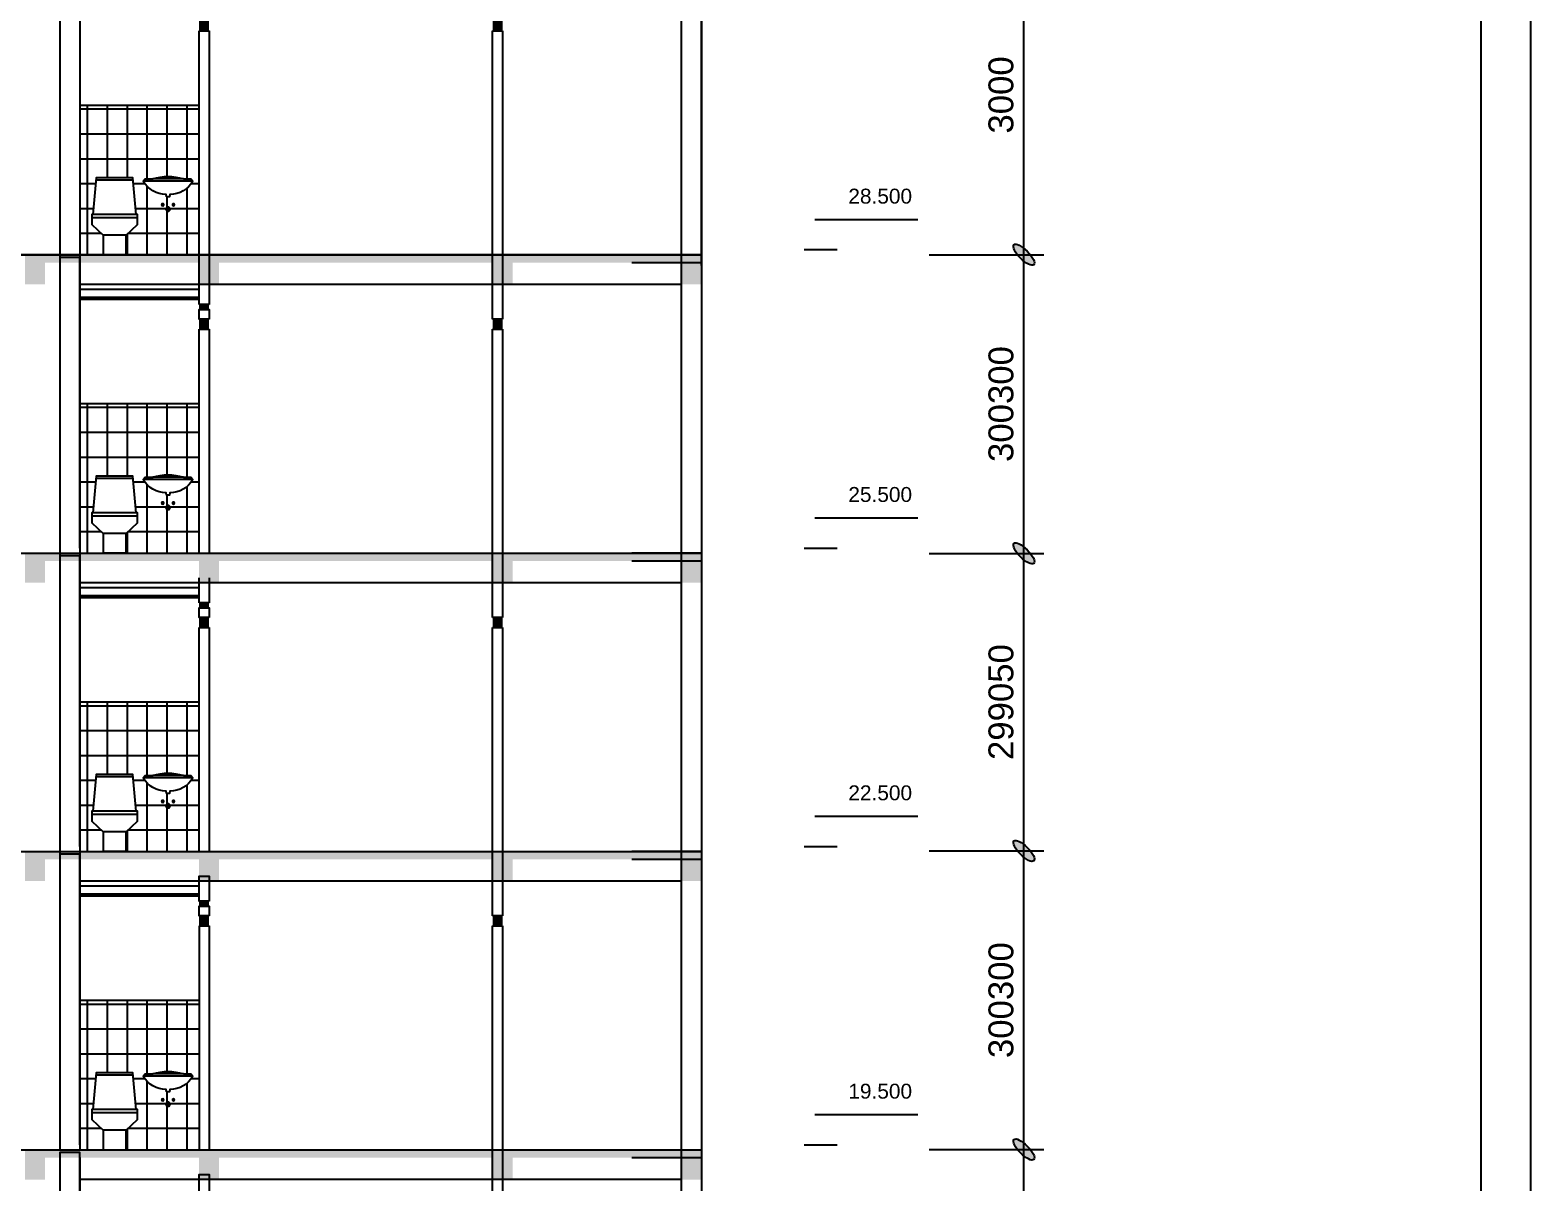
# Model space of a CAD drawing. Extents: x -107325 to -33325, y -20432 to 32068.
# Drawn here: x -48413 to -33325, y 11691 to 23275 of the extents above; entities that cross this region are included whole.
import ezdxf

# ---------------------------------------------------------------- set-up
doc = ezdxf.new("R2010")
doc.units = 0
doc.header["$LTSCALE"] = 800
doc.header["$MEASUREMENT"] = 0
doc.header["$PDMODE"] = 2
doc.layers.get('0').update_dxf_attribs({"linetype": 'CONTINUOUS'})
doc.layers.get('DEFPOINTS').update_dxf_attribs({"linetype": 'CONTINUOUS'})
for name, color, linetype in [('BAO', 3, 'CONTINUOUS'), ('CUA', 4, 'CONTINUOUS'), ('DIM', 6, 'CONTINUOUS'), ('HATCH', 6, 'CONTINUOUS'), ('mc1', 5, 'CONTINUOUS'), ('MDUNG', 3, 'CONTINUOUS'), ('TBI', 3, 'CONTINUOUS'), ('TEXT', 7, 'CONTINUOUS')]:
    doc.layers.add(name, color=color, linetype=linetype)
doc.styles.add('DIM', font='VHELVEN.TTF')
doc.styles.add('VNI-HELVE', font='VHELVEN.TTF')
doc.dimstyles.new('DIM100S', dxfattribs={"dimtxt": 250, "dimasz": 150, "dimexe": 200, "dimexo": 0, "dimgap": 100, "dimtad": 1, "dimdec": 0, "dimlfac": 100, "dimrnd": 50, "dimzin": 0, "dimdsep": 46, "dimtxsty": 'VNI-HELVE', "dimblk1": 'ARCHTICK', "dimblk2": 'ARCHTICK', "dimsah": 1, "dimcen": 0, "dimclrd": 6, "dimclre": 6, "dimclrt": 6, "dimadec": 0, "dimazin": 0, "dimtfac": 1, "dimtdec": 0, "dimtofl": 0, "dimtmove": 0, "dimatfit": 3, "dimldrblk": 'ARCHTICK', "dimfxl": 0, "dimtolj": 1, "dimtzin": 0, "dimarcsym": 0})
pattern_1 = [(90, (-239834.67, 19230.74), (200, 1e-14), [])]
pattern_2 = [(180, (-239834.67, 19230.74), (0, 250), [])]
pattern_3 = [(90, (-239834.67, 22230.74), (200, 1e-14), [])]
pattern_4 = [(180, (-239834.67, 22230.74), (0, 250), [])]

# ---------------------------------------------------------------- blocks, each defined once
blk = doc.blocks.new('WC2d21')
blk.add_line((-154, 762), (154, 762))
at = {"color": 151}
for p, q in [((-250, 738), (250, 738)), ((-69, 502), (-39, 502)), ((-54, 517), (-54, 488)), ((-25, 457), (25, 457)), ((0, 483), (0, 432)), ((69, 502), (39, 502)), ((54, 517), (54, 488))]:
    blk.add_line(p, q, dxfattribs=at)
blk.add_lwpolyline([(14, 580), (19, 605, 0.263805), (250, 738), (229, 762), (154, 762, 0.159336), (-154, 762), (-229, 762), (-250, 738, 0.263805), (-19, 605), (-14, 580), (0, 580)], format="xyb", close=True)
for centre, radius in [((-54, 502), 10.5), ((0, 457), 21), ((54, 502), 10.5)]:
    blk.add_circle(centre, radius, dxfattribs=at)
blk = doc.blocks.new('_ArchTick')
h = blk.add_hatch(color=256)
edge = h.paths.add_edge_path()
edge.add_ellipse((0, 0), major_axis=(0.5, 0.5), ratio=0.348148, start_angle=0, end_angle=360)
blk.add_ellipse((0, 0), major_axis=(0.5, 0.5), ratio=0.348148)
blk = doc.blocks.new('*D40')
at = {"layer": 'DEFPOINTS', "color": 0, "linetype": 'Continuous'}
for p in [(-39376, 12018), (-38423, 12018), (-39376, 9027)]:
    blk.add_point(p, dxfattribs=at)
at = {"layer": 'DIM', "color": 6, "linetype": 'Continuous', "lineweight": -2}
for p, q in [((-39376, 12018), (-38223, 12018)), ((-38423, 9027), (-38423, 12018)), ((-39376, 9027), (-38223, 9027))]:
    blk.add_line(p, q, dxfattribs=at)
at = {"layer": 'DIM', "color": 6, "linetype": 'Continuous', "lineweight": -2, "xscale": 200, "yscale": 200, "zscale": 200}
for p, rotation in [((-38423, 12018), 90), ((-38423, 9027), 270)]:
    blk.add_blockref('_ArchTick', p, dxfattribs=dict(at, rotation=rotation))
at = {"layer": 'DIM', "color": 6, "linetype": 'Continuous', "insert": (-38652, 10523), "char_height": 250, "attachment_point": 5, "rotation": 90, "style": 'VNI-HELVE'}
blk.add_mtext('\\A1;299050', dxfattribs=at)
blk = doc.blocks.new('*D41')
at = {"layer": 'DEFPOINTS', "color": 0, "linetype": 'Continuous'}
for p in [(-39376, 15021), (-38423, 15021), (-39376, 12018)]:
    blk.add_point(p, dxfattribs=at)
at = {"layer": 'DIM', "color": 6, "linetype": 'Continuous', "lineweight": -2}
for p, q in [((-39376, 15021), (-38223, 15021)), ((-38423, 12018), (-38423, 15021)), ((-39376, 12018), (-38223, 12018))]:
    blk.add_line(p, q, dxfattribs=at)
at = {"layer": 'DIM', "color": 6, "linetype": 'Continuous', "lineweight": -2, "xscale": 200, "yscale": 200, "zscale": 200}
for p, rotation in [((-38423, 15021), 90), ((-38423, 12018), 270)]:
    blk.add_blockref('_ArchTick', p, dxfattribs=dict(at, rotation=rotation))
at = {"layer": 'DIM', "color": 6, "linetype": 'Continuous', "insert": (-38652, 13520), "char_height": 250, "attachment_point": 5, "rotation": 90, "style": 'VNI-HELVE'}
blk.add_mtext('\\A1;300300', dxfattribs=at)
blk = doc.blocks.new('*D42')
at = {"layer": 'DEFPOINTS', "color": 0, "linetype": 'Continuous'}
for p in [(-39376, 18012), (-38423, 18012), (-39376, 15021)]:
    blk.add_point(p, dxfattribs=at)
at = {"layer": 'DIM', "color": 6, "linetype": 'Continuous', "lineweight": -2}
for p, q in [((-39376, 18012), (-38223, 18012)), ((-38423, 15021), (-38423, 18012)), ((-39376, 15021), (-38223, 15021))]:
    blk.add_line(p, q, dxfattribs=at)
at = {"layer": 'DIM', "color": 6, "linetype": 'Continuous', "lineweight": -2, "xscale": 200, "yscale": 200, "zscale": 200}
for p, rotation in [((-38423, 18012), 90), ((-38423, 15021), 270)]:
    blk.add_blockref('_ArchTick', p, dxfattribs=dict(at, rotation=rotation))
at = {"layer": 'DIM', "color": 6, "linetype": 'Continuous', "insert": (-38652, 16517), "char_height": 250, "attachment_point": 5, "rotation": 90, "style": 'VNI-HELVE'}
blk.add_mtext('\\A1;299050', dxfattribs=at)
blk = doc.blocks.new('*D43')
at = {"layer": 'DEFPOINTS', "color": 0, "linetype": 'Continuous'}
for p in [(-39376, 21015), (-38423, 21015), (-39376, 18012)]:
    blk.add_point(p, dxfattribs=at)
at = {"layer": 'DIM', "color": 6, "linetype": 'Continuous', "lineweight": -2}
for p, q in [((-39376, 21015), (-38223, 21015)), ((-38423, 18012), (-38423, 21015)), ((-39376, 18012), (-38223, 18012))]:
    blk.add_line(p, q, dxfattribs=at)
at = {"layer": 'DIM', "color": 6, "linetype": 'Continuous', "lineweight": -2, "xscale": 200, "yscale": 200, "zscale": 200}
for p, rotation in [((-38423, 21015), 90), ((-38423, 18012), 270)]:
    blk.add_blockref('_ArchTick', p, dxfattribs=dict(at, rotation=rotation))
at = {"layer": 'DIM', "color": 6, "linetype": 'Continuous', "insert": (-38652, 19514), "char_height": 250, "attachment_point": 5, "rotation": 90, "style": 'VNI-HELVE'}
blk.add_mtext('\\A1;300300', dxfattribs=at)
blk = doc.blocks.new('*D45')
at = {"layer": 'DEFPOINTS', "color": 0, "linetype": 'Continuous'}
for p in [(-39376, 24230), (-38423, 24230), (-39376, 21015)]:
    blk.add_point(p, dxfattribs=at)
at = {"layer": 'DIM', "color": 6, "linetype": 'Continuous', "lineweight": -2}
for p, q in [((-39376, 24230), (-38223, 24230)), ((-38423, 21015), (-38423, 24230)), ((-39376, 21015), (-38223, 21015))]:
    blk.add_line(p, q, dxfattribs=at)
at = {"layer": 'DIM', "color": 6, "linetype": 'Continuous', "lineweight": -2, "xscale": 200, "yscale": 200, "zscale": 200}
for p, rotation in [((-38423, 24230), 90), ((-38423, 21015), 270)]:
    blk.add_blockref('_ArchTick', p, dxfattribs=dict(at, rotation=rotation))
at = {"layer": 'DIM', "color": 6, "linetype": 'Continuous', "insert": (-38652, 22622), "char_height": 250, "attachment_point": 5, "rotation": 90, "style": 'VNI-HELVE'}
blk.add_mtext('\\A1;3000', dxfattribs=at)

msp = doc.modelspace()

# ---------------------------------------------------------------- hatches: boundary and pattern name
at = {"layer": 'HATCH'}
h = msp.add_hatch(dxfattribs=at)
h.set_pattern_fill('_USER', color=6, scale=250, style=0, pattern_type=0)
h.set_pattern_definition([(180, (-239834.67, 28230.74), (0, 250), [])])
h.paths.add_polyline_path([(-47912.808, 22516.307), (-46712.808, 22516.307), (-46712.808, 21066.307), (-46712.808, 21016.307), (-47447.808, 21016.307), (-47447.808, 21212.139), (-47333.808, 21320.007), (-47333.808, 21387.971), (-47333.808, 21419.307), (-47345.575, 21419.307), (-47377.808, 21787.307), (-47562.808, 21787.307), (-47747.808, 21787.307), (-47780.04, 21419.307), (-47791.808, 21419.307), (-47791.808, 21387.971), (-47791.808, 21320.007), (-47677.808, 21212.139), (-47677.808, 21016.307), (-47912.808, 21016.307)])
h.paths.add_polyline_path([(-47254.481, 21778.798), (-47275.423, 21754.289, 0.263804579), (-47044.657, 21620.817), (-47039.753, 21596.307), (-47025.283, 21596.307), (-47010.813, 21596.307), (-47005.91, 21620.817, 0.263804579), (-46775.144, 21754.289), (-46796.086, 21778.798), (-46871.461, 21778.798, 0.159336024), (-47179.105, 21778.798)], flags=16)
h.paths.add_polyline_path([(-47090.092, 21518.798, 1), (-47069.092, 21518.798, 1)], flags=16)
h.paths.add_polyline_path([(-47046.283, 21473.798, 1), (-47004.283, 21473.798, 1)], flags=16)
h.paths.add_polyline_path([(-46981.474, 21518.798, 1), (-46960.474, 21518.798, 1)], flags=16)
h = msp.add_hatch(dxfattribs=at)
h.set_pattern_fill('_USER', color=6, scale=200, angle=90, style=0, pattern_type=0)
h.set_pattern_definition([(90, (-239834.67, 28230.74), (200, 1e-14), [])])
h.paths.add_polyline_path([(-47912.808, 22516.307), (-46712.808, 22516.307), (-46712.808, 21066.307), (-46712.808, 21016.307), (-47447.808, 21016.307), (-47447.808, 21212.139), (-47333.808, 21320.007), (-47333.808, 21387.971), (-47333.808, 21419.307), (-47345.575, 21419.307), (-47377.808, 21787.307), (-47562.808, 21787.307), (-47747.808, 21787.307), (-47780.04, 21419.307), (-47791.808, 21419.307), (-47791.808, 21387.971), (-47791.808, 21320.007), (-47677.808, 21212.139), (-47677.808, 21016.307), (-47912.808, 21016.307)])
h.paths.add_polyline_path([(-47254.481, 21778.798), (-47275.423, 21754.289, 0.263804579), (-47044.657, 21620.817), (-47039.753, 21596.307), (-47025.283, 21596.307), (-47010.813, 21596.307), (-47005.91, 21620.817, 0.263804579), (-46775.144, 21754.289), (-46796.086, 21778.798), (-46871.461, 21778.798, 0.159336024), (-47179.105, 21778.798)], flags=16)
h.paths.add_polyline_path([(-47090.092, 21518.798, 1), (-47069.092, 21518.798, 1)], flags=16)
h.paths.add_polyline_path([(-46981.474, 21518.798, 1), (-46960.474, 21518.798, 1)], flags=16)
h.paths.add_polyline_path([(-47046.283, 21473.798, 1), (-47004.283, 21473.798, 1)], flags=16)
h = msp.add_hatch(dxfattribs=at)
h.set_pattern_fill('_USER', color=6, scale=250, style=0, pattern_type=0)
h.set_pattern_definition([(180, (-239834.67, 25230.74), (0, 250), [])])
h.paths.add_polyline_path([(-47912.808, 19516.307), (-46712.808, 19516.307), (-46712.808, 18066.307), (-46712.808, 18016.307), (-47447.808, 18016.307), (-47447.808, 18212.139), (-47333.808, 18320.007), (-47333.808, 18387.971), (-47333.808, 18419.307), (-47345.575, 18419.307), (-47377.808, 18787.307), (-47562.808, 18787.307), (-47747.808, 18787.307), (-47780.04, 18419.307), (-47791.808, 18419.307), (-47791.808, 18387.971), (-47791.808, 18320.007), (-47677.808, 18212.139), (-47677.808, 18016.307), (-47912.808, 18016.307)])
h.paths.add_polyline_path([(-47254.481, 18778.798), (-47275.423, 18754.289, 0.263804579), (-47044.657, 18620.817), (-47039.753, 18596.307), (-47025.283, 18596.307), (-47010.813, 18596.307), (-47005.91, 18620.817, 0.263804579), (-46775.144, 18754.289), (-46796.086, 18778.798), (-46871.461, 18778.798, 0.159336024), (-47179.105, 18778.798)], flags=16)
h.paths.add_polyline_path([(-47090.092, 18518.798, 1), (-47069.092, 18518.798, 1)], flags=16)
h.paths.add_polyline_path([(-47046.283, 18473.798, 1), (-47004.283, 18473.798, 1)], flags=16)
h.paths.add_polyline_path([(-46981.474, 18518.798, 1), (-46960.474, 18518.798, 1)], flags=16)
h = msp.add_hatch(dxfattribs=at)
h.set_pattern_fill('_USER', color=6, scale=200, angle=90, style=0, pattern_type=0)
h.set_pattern_definition([(90, (-239834.67, 25230.74), (200, 1e-14), [])])
h.paths.add_polyline_path([(-47912.808, 19516.307), (-46712.808, 19516.307), (-46712.808, 18066.307), (-46712.808, 18016.307), (-47447.808, 18016.307), (-47447.808, 18212.139), (-47333.808, 18320.007), (-47333.808, 18387.971), (-47333.808, 18419.307), (-47345.575, 18419.307), (-47377.808, 18787.307), (-47562.808, 18787.307), (-47747.808, 18787.307), (-47780.04, 18419.307), (-47791.808, 18419.307), (-47791.808, 18387.971), (-47791.808, 18320.007), (-47677.808, 18212.139), (-47677.808, 18016.307), (-47912.808, 18016.307)])
h.paths.add_polyline_path([(-47254.481, 18778.798), (-47275.423, 18754.289, 0.263804579), (-47044.657, 18620.817), (-47039.753, 18596.307), (-47025.283, 18596.307), (-47010.813, 18596.307), (-47005.91, 18620.817, 0.263804579), (-46775.144, 18754.289), (-46796.086, 18778.798), (-46871.461, 18778.798, 0.159336024), (-47179.105, 18778.798)], flags=16)
h.paths.add_polyline_path([(-47090.092, 18518.798, 1), (-47069.092, 18518.798, 1)], flags=16)
h.paths.add_polyline_path([(-46981.474, 18518.798, 1), (-46960.474, 18518.798, 1)], flags=16)
h.paths.add_polyline_path([(-47046.283, 18473.798, 1), (-47004.283, 18473.798, 1)], flags=16)
h = msp.add_hatch(dxfattribs=at)
h.set_pattern_fill('_USER', color=6, scale=200, angle=90, style=0, pattern_type=0)
h.set_pattern_definition(pattern_3)
h.paths.add_polyline_path([(-47912.808, 16516.307), (-46712.808, 16516.307), (-46712.808, 15066.307), (-46712.808, 15016.307), (-47447.808, 15016.307), (-47447.808, 15212.139), (-47333.808, 15320.007), (-47333.808, 15387.971), (-47333.808, 15419.307), (-47345.575, 15419.307), (-47377.808, 15787.307), (-47562.808, 15787.307), (-47747.808, 15787.307), (-47780.04, 15419.307), (-47791.808, 15419.307), (-47791.808, 15387.971), (-47791.808, 15320.007), (-47677.808, 15212.139), (-47677.808, 15016.307), (-47912.808, 15016.307)])
h.paths.add_polyline_path([(-47254.481, 15778.798), (-47275.423, 15754.289, 0.263804579), (-47044.657, 15620.817), (-47039.753, 15596.307), (-47025.283, 15596.307), (-47010.813, 15596.307), (-47005.91, 15620.817, 0.263804579), (-46775.144, 15754.289), (-46796.086, 15778.798), (-46871.461, 15778.798, 0.159336024), (-47179.105, 15778.798)], flags=16)
h.paths.add_polyline_path([(-47090.092, 15518.798, 1), (-47069.092, 15518.798, 1)], flags=16)
h.paths.add_polyline_path([(-46981.474, 15518.798, 1), (-46960.474, 15518.798, 1)], flags=16)
h.paths.add_polyline_path([(-47046.283, 15473.798, 1), (-47004.283, 15473.798, 1)], flags=16)
h = msp.add_hatch(dxfattribs=at)
h.set_pattern_fill('_USER', color=6, scale=250, style=0, pattern_type=0)
h.set_pattern_definition(pattern_4)
h.paths.add_polyline_path([(-47912.808, 16516.307), (-46712.808, 16516.307), (-46712.808, 15066.307), (-46712.808, 15016.307), (-47447.808, 15016.307), (-47447.808, 15212.139), (-47333.808, 15320.007), (-47333.808, 15387.971), (-47333.808, 15419.307), (-47345.575, 15419.307), (-47377.808, 15787.307), (-47562.808, 15787.307), (-47747.808, 15787.307), (-47780.04, 15419.307), (-47791.808, 15419.307), (-47791.808, 15387.971), (-47791.808, 15320.007), (-47677.808, 15212.139), (-47677.808, 15016.307), (-47912.808, 15016.307)])
h.paths.add_polyline_path([(-47254.481, 15778.798), (-47275.423, 15754.289, 0.263804579), (-47044.657, 15620.817), (-47039.753, 15596.307), (-47025.283, 15596.307), (-47010.813, 15596.307), (-47005.91, 15620.817, 0.263804579), (-46775.144, 15754.289), (-46796.086, 15778.798), (-46871.461, 15778.798, 0.159336024), (-47179.105, 15778.798)], flags=16)
h.paths.add_polyline_path([(-47090.092, 15518.798, 1), (-47069.092, 15518.798, 1)], flags=16)
h.paths.add_polyline_path([(-47046.283, 15473.798, 1), (-47004.283, 15473.798, 1)], flags=16)
h.paths.add_polyline_path([(-46981.474, 15518.798, 1), (-46960.474, 15518.798, 1)], flags=16)
h = msp.add_hatch(dxfattribs=at)
h.set_pattern_fill('_USER', color=6, scale=250, style=0, pattern_type=0)
h.set_pattern_definition(pattern_4)
h.paths.add_polyline_path([(-47912.808, 16516.307), (-46712.808, 16516.307), (-46712.808, 15066.307), (-46712.808, 15016.307), (-47447.808, 15016.307), (-47447.808, 15212.139), (-47333.808, 15320.007), (-47333.808, 15387.971), (-47333.808, 15419.307), (-47345.575, 15419.307), (-47377.808, 15787.307), (-47562.808, 15787.307), (-47747.808, 15787.307), (-47780.04, 15419.307), (-47791.808, 15419.307), (-47791.808, 15387.971), (-47791.808, 15320.007), (-47677.808, 15212.139), (-47677.808, 15016.307), (-47912.808, 15016.307)])
h.paths.add_polyline_path([(-47254.481, 15778.798), (-47275.423, 15754.289, 0.263804579), (-47044.657, 15620.817), (-47039.753, 15596.307), (-47025.283, 15596.307), (-47010.813, 15596.307), (-47005.91, 15620.817, 0.263804579), (-46775.144, 15754.289), (-46796.086, 15778.798), (-46871.461, 15778.798, 0.159336024), (-47179.105, 15778.798)], flags=16)
h.paths.add_polyline_path([(-47090.092, 15518.798, 1), (-47069.092, 15518.798, 1)], flags=16)
h.paths.add_polyline_path([(-47046.283, 15473.798, 1), (-47004.283, 15473.798, 1)], flags=16)
h.paths.add_polyline_path([(-46981.474, 15518.798, 1), (-46960.474, 15518.798, 1)], flags=16)
h = msp.add_hatch(dxfattribs=at)
h.set_pattern_fill('_USER', color=6, scale=200, angle=90, style=0, pattern_type=0)
h.set_pattern_definition(pattern_3)
h.paths.add_polyline_path([(-47912.808, 16516.307), (-46712.808, 16516.307), (-46712.808, 15066.307), (-46712.808, 15016.307), (-47447.808, 15016.307), (-47447.808, 15212.139), (-47333.808, 15320.007), (-47333.808, 15387.971), (-47333.808, 15419.307), (-47345.575, 15419.307), (-47377.808, 15787.307), (-47562.808, 15787.307), (-47747.808, 15787.307), (-47780.04, 15419.307), (-47791.808, 15419.307), (-47791.808, 15387.971), (-47791.808, 15320.007), (-47677.808, 15212.139), (-47677.808, 15016.307), (-47912.808, 15016.307)])
h.paths.add_polyline_path([(-47254.481, 15778.798), (-47275.423, 15754.289, 0.263804579), (-47044.657, 15620.817), (-47039.753, 15596.307), (-47025.283, 15596.307), (-47010.813, 15596.307), (-47005.91, 15620.817, 0.263804579), (-46775.144, 15754.289), (-46796.086, 15778.798), (-46871.461, 15778.798, 0.159336024), (-47179.105, 15778.798)], flags=16)
h.paths.add_polyline_path([(-47090.092, 15518.798, 1), (-47069.092, 15518.798, 1)], flags=16)
h.paths.add_polyline_path([(-46981.474, 15518.798, 1), (-46960.474, 15518.798, 1)], flags=16)
h.paths.add_polyline_path([(-47046.283, 15473.798, 1), (-47004.283, 15473.798, 1)], flags=16)
h = msp.add_hatch(dxfattribs=at)
h.set_pattern_fill('_USER', color=6, scale=200, angle=90, style=0, pattern_type=0)
h.set_pattern_definition(pattern_1)
h.paths.add_polyline_path([(-47912.808, 13516.307), (-46712.808, 13516.307), (-46712.808, 12066.307), (-46712.808, 12016.307), (-47447.808, 12016.307), (-47447.808, 12212.139), (-47333.808, 12320.007), (-47333.808, 12387.971), (-47333.808, 12419.307), (-47345.575, 12419.307), (-47377.808, 12787.307), (-47562.808, 12787.307), (-47747.808, 12787.307), (-47780.04, 12419.307), (-47791.808, 12419.307), (-47791.808, 12387.971), (-47791.808, 12320.007), (-47677.808, 12212.139), (-47677.808, 12016.307), (-47912.808, 12016.307)])
h.paths.add_polyline_path([(-47254.481, 12778.798), (-47275.423, 12754.289, 0.263804579), (-47044.657, 12620.817), (-47039.753, 12596.307), (-47025.283, 12596.307), (-47010.813, 12596.307), (-47005.91, 12620.817, 0.263804579), (-46775.144, 12754.289), (-46796.086, 12778.798), (-46871.461, 12778.798, 0.159336024), (-47179.105, 12778.798)], flags=16)
h.paths.add_polyline_path([(-47090.092, 12518.798, 1), (-47069.092, 12518.798, 1)], flags=16)
h.paths.add_polyline_path([(-46981.474, 12518.798, 1), (-46960.474, 12518.798, 1)], flags=16)
h.paths.add_polyline_path([(-47046.283, 12473.798, 1), (-47004.283, 12473.798, 1)], flags=16)
h = msp.add_hatch(dxfattribs=at)
h.set_pattern_fill('_USER', color=6, scale=250, style=0, pattern_type=0)
h.set_pattern_definition(pattern_2)
h.paths.add_polyline_path([(-47912.808, 13516.307), (-46712.808, 13516.307), (-46712.808, 12066.307), (-46712.808, 12016.307), (-47447.808, 12016.307), (-47447.808, 12212.139), (-47333.808, 12320.007), (-47333.808, 12387.971), (-47333.808, 12419.307), (-47345.575, 12419.307), (-47377.808, 12787.307), (-47562.808, 12787.307), (-47747.808, 12787.307), (-47780.04, 12419.307), (-47791.808, 12419.307), (-47791.808, 12387.971), (-47791.808, 12320.007), (-47677.808, 12212.139), (-47677.808, 12016.307), (-47912.808, 12016.307)])
h.paths.add_polyline_path([(-47254.481, 12778.798), (-47275.423, 12754.289, 0.263804579), (-47044.657, 12620.817), (-47039.753, 12596.307), (-47025.283, 12596.307), (-47010.813, 12596.307), (-47005.91, 12620.817, 0.263804579), (-46775.144, 12754.289), (-46796.086, 12778.798), (-46871.461, 12778.798, 0.159336024), (-47179.105, 12778.798)], flags=16)
h.paths.add_polyline_path([(-47090.092, 12518.798, 1), (-47069.092, 12518.798, 1)], flags=16)
h.paths.add_polyline_path([(-47046.283, 12473.798, 1), (-47004.283, 12473.798, 1)], flags=16)
h.paths.add_polyline_path([(-46981.474, 12518.798, 1), (-46960.474, 12518.798, 1)], flags=16)
h = msp.add_hatch(dxfattribs=at)
h.set_pattern_fill('_USER', color=6, scale=250, style=0, pattern_type=0)
h.set_pattern_definition(pattern_2)
h.paths.add_polyline_path([(-47912.808, 13516.307), (-46712.808, 13516.307), (-46712.808, 12066.307), (-46712.808, 12016.307), (-47447.808, 12016.307), (-47447.808, 12212.139), (-47333.808, 12320.007), (-47333.808, 12387.971), (-47333.808, 12419.307), (-47345.575, 12419.307), (-47377.808, 12787.307), (-47562.808, 12787.307), (-47747.808, 12787.307), (-47780.04, 12419.307), (-47791.808, 12419.307), (-47791.808, 12387.971), (-47791.808, 12320.007), (-47677.808, 12212.139), (-47677.808, 12016.307), (-47912.808, 12016.307)])
h.paths.add_polyline_path([(-47254.481, 12778.798), (-47275.423, 12754.289, 0.263804579), (-47044.657, 12620.817), (-47039.753, 12596.307), (-47025.283, 12596.307), (-47010.813, 12596.307), (-47005.91, 12620.817, 0.263804579), (-46775.144, 12754.289), (-46796.086, 12778.798), (-46871.461, 12778.798, 0.159336024), (-47179.105, 12778.798)], flags=16)
h.paths.add_polyline_path([(-47090.092, 12518.798, 1), (-47069.092, 12518.798, 1)], flags=16)
h.paths.add_polyline_path([(-47046.283, 12473.798, 1), (-47004.283, 12473.798, 1)], flags=16)
h.paths.add_polyline_path([(-46981.474, 12518.798, 1), (-46960.474, 12518.798, 1)], flags=16)
h = msp.add_hatch(dxfattribs=at)
h.set_pattern_fill('_USER', color=6, scale=200, angle=90, style=0, pattern_type=0)
h.set_pattern_definition(pattern_1)
h.paths.add_polyline_path([(-47912.808, 13516.307), (-46712.808, 13516.307), (-46712.808, 12066.307), (-46712.808, 12016.307), (-47447.808, 12016.307), (-47447.808, 12212.139), (-47333.808, 12320.007), (-47333.808, 12387.971), (-47333.808, 12419.307), (-47345.575, 12419.307), (-47377.808, 12787.307), (-47562.808, 12787.307), (-47747.808, 12787.307), (-47780.04, 12419.307), (-47791.808, 12419.307), (-47791.808, 12387.971), (-47791.808, 12320.007), (-47677.808, 12212.139), (-47677.808, 12016.307), (-47912.808, 12016.307)])
h.paths.add_polyline_path([(-47254.481, 12778.798), (-47275.423, 12754.289, 0.263804579), (-47044.657, 12620.817), (-47039.753, 12596.307), (-47025.283, 12596.307), (-47010.813, 12596.307), (-47005.91, 12620.817, 0.263804579), (-46775.144, 12754.289), (-46796.086, 12778.798), (-46871.461, 12778.798, 0.159336024), (-47179.105, 12778.798)], flags=16)
h.paths.add_polyline_path([(-47090.092, 12518.798, 1), (-47069.092, 12518.798, 1)], flags=16)
h.paths.add_polyline_path([(-46981.474, 12518.798, 1), (-46960.474, 12518.798, 1)], flags=16)
h.paths.add_polyline_path([(-47046.283, 12473.798, 1), (-47004.283, 12473.798, 1)], flags=16)

# ---------------------------------------------------------------- linework, layer by layer
at = {"layer": 'BAO', "color": 3, "linetype": 'Continuous'}
for points in [[(-41862.808, 20716.307), (-47912.867, 20716.307)], [(-41862.808, 17716.307), (-47912.867, 17716.307)], [(-41862.808, 14716.307), (-47912.867, 14716.307)], [(-41862.808, 11716.307), (-47912.867, 11716.307)]]:
    msp.add_lwpolyline(points, dxfattribs=at)
at = {"layer": 'CUA', "color": 4, "linetype": 'Continuous'}
for p, q in [((-46712.808, 20666.307), (-47912.808, 20666.307)), ((-46712.808, 20586.307), (-47912.808, 20586.307)), ((-46712.808, 20566.307), (-47912.808, 20566.307)), ((-46712.808, 17666.307), (-47912.808, 17666.307)), ((-46712.808, 17586.307), (-47912.808, 17586.307)), ((-46712.808, 17566.307), (-47912.808, 17566.307)), ((-46712.808, 14666.307), (-47912.808, 14666.307)), ((-46712.808, 14586.307), (-47912.808, 14586.307)), ((-46712.808, 14566.307), (-47912.808, 14566.307))]:
    msp.add_line(p, q, dxfattribs=at)
at = {"layer": 'CUA', "color": 4}
for p, q in [((-46612.808, 15716.307), (-46612.808, 15116.307)), ((-46612.808, 15716.307), (-46612.808, 15116.307)), ((-46612.808, 12716.307), (-46612.808, 12116.307))]:
    msp.add_line(p, q, dxfattribs=at)
at = {"layer": 'CUA', "color": 4, "linetype": 'ByBlock'}
for points in [[(-47912.808, 15066.307), (-47912.808, 17986.307), (-48112.808, 17986.307), (-48112.808, 15066.307)], [(-47912.808, 12066.307), (-47912.808, 14986.307), (-48112.808, 14986.307), (-48112.808, 12066.307)]]:
    msp.add_lwpolyline(points, dxfattribs=at)
at = {"layer": 'HATCH', "color": 6}
for p, q in [((-46712.808, 22516.307), (-47912.808, 22516.307)), ((-46712.808, 19516.307), (-47912.808, 19516.307)), ((-46712.808, 16516.307), (-47912.808, 16516.307)), ((-46712.808, 16516.307), (-47912.808, 16516.307)), ((-46712.808, 13516.307), (-47912.808, 13516.307)), ((-46733.912, 13516.307), (-47912.808, 13516.307))]:
    msp.add_line(p, q, dxfattribs=at)
at = {"layer": 'mc1', "color": 5, "linetype": 'Continuous'}
for p, q in [((-46712.808, 23266.307), (-46612.808, 23266.307)), ((-43762.808, 23266.307), (-43662.808, 23266.307)), ((-46612.808, 20516.307), (-46712.808, 20516.307)), ((-46712.808, 20266.307), (-46612.808, 20266.307)), ((-43662.808, 20366.307), (-43762.808, 20366.307)), ((-43762.808, 20266.307), (-43662.808, 20266.307)), ((-46612.808, 17516.307), (-46712.808, 17516.307)), ((-43662.808, 17366.307), (-43762.808, 17366.307)), ((-46712.808, 17266.307), (-46612.808, 17266.307)), ((-46712.808, 17266.307), (-46612.808, 17266.307)), ((-43762.808, 17266.307), (-43662.808, 17266.307)), ((-46612.808, 14516.307), (-46712.808, 14516.307)), ((-43662.808, 14366.307), (-43762.808, 14366.307)), ((-43662.808, 14366.307), (-43762.808, 14366.307)), ((-46712.808, 14266.307), (-46612.808, 14266.307)), ((-43762.808, 14266.307), (-43662.808, 14266.307))]:
    msp.add_line(p, q, dxfattribs=at)
at = {"layer": 'mc1', "color": 5}
for p, q in [((-42362.808, 21016.307), (-41662.808, 21016.307)), ((-42362.808, 20936.307), (-41662.808, 20936.307)), ((-42362.808, 18016.307), (-41662.808, 18016.307)), ((-42362.808, 17936.307), (-41662.808, 17936.307)), ((-42362.808, 15016.307), (-41662.808, 15016.307)), ((-42362.808, 14936.307), (-41662.808, 14936.307)), ((-42362.808, 12016.307), (-41662.808, 12016.307)), ((-42362.808, 11936.307), (-41662.808, 11936.307))]:
    msp.add_line(p, q, dxfattribs=at)
at = {"layer": 'mc1', "color": 5, "linetype": 'Continuous'}
for points in [[(-50512.936, 21016.307), (-41662.808, 21016.307)], [(-50512.936, 21013.383), (-41662.808, 21013.383)], [(-50512.936, 18013.383), (-41662.808, 18013.383)], [(-50512.936, 15013.383), (-41662.808, 15013.383)], [(-50512.936, 12013.383), (-41662.808, 12013.383)]]:
    msp.add_lwpolyline(points, dxfattribs=at)
for points in [[(-46612.808, 23366.307), (-46712.808, 23366.307), (-46612.808, 23266.307), (-46712.808, 23266.307)], [(-43662.808, 23366.307), (-43762.808, 23366.307), (-43662.808, 23266.307), (-43762.808, 23266.307)], [(-46612.808, 20516.307), (-46712.808, 20516.307), (-46612.808, 20466.307), (-46712.808, 20466.307)], [(-46612.808, 20366.307), (-46712.808, 20366.307), (-46612.808, 20266.307), (-46712.808, 20266.307)], [(-43662.808, 20366.307), (-43762.808, 20366.307), (-43662.808, 20266.307), (-43762.808, 20266.307)], [(-46612.808, 17516.307), (-46712.808, 17516.307), (-46612.808, 17466.307), (-46712.808, 17466.307)], [(-46612.808, 17366.307), (-46712.808, 17366.307), (-46612.808, 17266.307), (-46712.808, 17266.307)], [(-46612.808, 17366.307), (-46712.808, 17366.307), (-46612.808, 17266.307), (-46712.808, 17266.307)], [(-43662.808, 17366.307), (-43762.808, 17366.307), (-43662.808, 17266.307), (-43762.808, 17266.307)], [(-43662.808, 17366.307), (-43762.808, 17366.307), (-43662.808, 17266.307), (-43762.808, 17266.307)], [(-46612.808, 14516.307), (-46712.808, 14516.307), (-46612.808, 14466.307), (-46712.808, 14466.307)], [(-46612.808, 14516.307), (-46712.808, 14516.307), (-46612.808, 14466.307), (-46712.808, 14466.307)], [(-46612.808, 14366.307), (-46712.808, 14366.307), (-46612.808, 14266.307), (-46712.808, 14266.307)], [(-46612.808, 14366.307), (-46712.808, 14366.307), (-46612.808, 14266.307), (-46712.808, 14266.307)], [(-43662.808, 14366.307), (-43762.808, 14366.307), (-43662.808, 14266.307), (-43762.808, 14266.307)], [(-43662.808, 14366.307), (-43762.808, 14366.307), (-43662.808, 14266.307), (-43762.808, 14266.307)]]:
    msp.add_solid(points, dxfattribs=at)
at = {"layer": 'mc1', "color": 5, "linetype": 'ByBlock'}
for points in [[(-48262.808, 21016.307), (-48462.808, 21016.307), (-48262.808, 20716.307), (-48462.808, 20716.307)], [(-46712.808, 21016.307), (-48262.808, 21016.307), (-46712.808, 20936.307), (-48262.808, 20936.307)], [(-46512.808, 21016.307), (-46712.808, 21016.307), (-46512.808, 20716.307), (-46712.808, 20716.307)], [(-43762.808, 21016.307), (-46512.808, 21016.307), (-43762.808, 20936.307), (-46512.808, 20936.307)], [(-43562.808, 21016.307), (-43762.808, 21016.307), (-43562.808, 20716.307), (-43762.808, 20716.307)], [(-42362.808, 21016.307), (-43720.36, 21016.307), (-42362.808, 20936.307), (-43720.36, 20936.307)], [(-41662.808, 21016.307), (-41862.808, 21016.307), (-41662.808, 20716.307), (-41862.808, 20716.307)], [(-48262.808, 18016.307), (-48462.808, 18016.307), (-48262.808, 17716.307), (-48462.808, 17716.307)], [(-46712.808, 18016.307), (-48262.808, 18016.307), (-46712.808, 17936.307), (-48262.808, 17936.307)], [(-46512.808, 18016.307), (-46712.808, 18016.307), (-46512.808, 17716.307), (-46712.808, 17716.307)], [(-43762.808, 18016.307), (-46512.808, 18016.307), (-43762.808, 17936.307), (-46512.808, 17936.307)], [(-43562.808, 18016.307), (-43762.808, 18016.307), (-43562.808, 17716.307), (-43762.808, 17716.307)], [(-42362.808, 18016.307), (-43720.36, 18016.307), (-42362.808, 17936.307), (-43720.36, 17936.307)], [(-41662.808, 18016.307), (-41862.808, 18016.307), (-41662.808, 17716.307), (-41862.808, 17716.307)], [(-48262.808, 15016.307), (-48462.808, 15016.307), (-48262.808, 14716.307), (-48462.808, 14716.307)], [(-46712.808, 15016.307), (-48262.808, 15016.307), (-46712.808, 14936.307), (-48262.808, 14936.307)], [(-46712.808, 15016.307), (-48262.808, 15016.307), (-46712.808, 14936.307), (-48262.808, 14936.307)], [(-46512.808, 15016.307), (-46712.808, 15016.307), (-46512.808, 14716.307), (-46712.808, 14716.307)], [(-43762.808, 15016.307), (-46512.808, 15016.307), (-43762.808, 14936.307), (-46512.808, 14936.307)], [(-43562.808, 15016.307), (-43762.808, 15016.307), (-43562.808, 14716.307), (-43762.808, 14716.307)], [(-42362.808, 15016.307), (-43720.36, 15016.307), (-42362.808, 14936.307), (-43720.36, 14936.307)], [(-42362.808, 15016.307), (-43720.36, 15016.307), (-42362.808, 14936.307), (-43720.36, 14936.307)], [(-41662.808, 15016.307), (-41862.808, 15016.307), (-41662.808, 14716.307), (-41862.808, 14716.307)], [(-48262.808, 12016.307), (-48462.808, 12016.307), (-48262.808, 11716.307), (-48462.808, 11716.307)], [(-46712.808, 12016.307), (-48262.808, 12016.307), (-46712.808, 11936.307), (-48262.808, 11936.307)], [(-46712.808, 12016.307), (-48262.808, 12016.307), (-46712.808, 11936.307), (-48262.808, 11936.307)], [(-46512.808, 12016.307), (-46712.808, 12016.307), (-46512.808, 11716.307), (-46712.808, 11716.307)], [(-43762.808, 12016.307), (-46512.808, 12016.307), (-43762.808, 11936.307), (-46512.808, 11936.307)], [(-43562.808, 12016.307), (-43762.808, 12016.307), (-43562.808, 11716.307), (-43762.808, 11716.307)], [(-42362.808, 12016.307), (-43720.36, 12016.307), (-42362.808, 11936.307), (-43720.36, 11936.307)], [(-42362.808, 12016.307), (-43720.36, 12016.307), (-42362.808, 11936.307), (-43720.36, 11936.307)], [(-41662.808, 12016.307), (-41862.808, 12016.307), (-41662.808, 11716.307), (-41862.808, 11716.307)]]:
    msp.add_solid(points, dxfattribs=at)
at = {"layer": 'mc1', "color": 5}
for points in [[(-42362.808, 20936.307), (-41662.808, 20936.307), (-42362.808, 21016.307), (-41662.808, 21016.307)], [(-42362.808, 17936.307), (-41662.808, 17936.307), (-42362.808, 18016.307), (-41662.808, 18016.307)], [(-42362.808, 14936.307), (-41662.808, 14936.307), (-42362.808, 15016.307), (-41662.808, 15016.307)], [(-42362.808, 11936.307), (-41662.808, 11936.307), (-42362.808, 12016.307), (-41662.808, 12016.307)]]:
    msp.add_solid(points, dxfattribs=at)
at = {"layer": 'MDUNG', "color": 3}
for p, q in [((-41662.808, 20906.307), (-41662.808, 25950.421)), ((-41662.808, 25950.421), (-41662.808, -2983.693)), ((-48112.808, 24316.307), (-48112.808, 18016.307)), ((-47912.808, 24316.307), (-47912.808, 18016.307)), ((-41862.808, -2983.693), (-41862.808, 24316.307)), ((-46712.808, 21013.383), (-46712.808, 23266.307)), ((-46612.808, 23266.307), (-46612.808, 21013.383)), ((-43762.808, 21013.383), (-43762.808, 23266.307)), ((-43662.808, 23266.307), (-43662.808, 21013.383)), ((-46712.808, 20516.307), (-46712.808, 21013.383)), ((-46612.808, 21013.383), (-46612.808, 20516.307)), ((-43762.808, 20366.307), (-43762.808, 21013.383)), ((-43662.808, 21013.383), (-43662.808, 20366.307)), ((-48112.808, 20966.307), (-48112.808, 15016.307)), ((-48112.808, 20966.307), (-48112.808, 15016.307)), ((-47912.808, 20966.307), (-47912.808, 15016.307)), ((-47912.808, 20966.307), (-47912.808, 15016.307)), ((-46712.808, 18013.383), (-46712.808, 20266.307)), ((-46612.808, 20266.307), (-46612.808, 18013.383)), ((-43762.808, 18013.383), (-43762.808, 20266.307)), ((-43662.808, 20266.307), (-43662.808, 18013.383)), ((-48112.808, 17966.307), (-48112.808, 12016.307)), ((-47912.808, 17966.307), (-47912.808, 12016.307)), ((-43762.808, 17366.307), (-43762.808, 18013.383)), ((-43662.808, 18013.383), (-43662.808, 17366.307)), ((-46712.808, 17666.307), (-47912.808, 17666.307)), ((-46712.808, 17516.307), (-46712.808, 17766.307)), ((-46612.808, 17766.307), (-46612.808, 17516.307)), ((-46712.808, 15066.307), (-46712.808, 17266.307)), ((-46712.808, 15013.383), (-46712.808, 17266.307)), ((-46612.808, 17266.307), (-46612.808, 15066.307)), ((-46612.808, 17266.307), (-46612.808, 15013.383)), ((-43762.808, 15013.383), (-43762.808, 17266.307)), ((-43662.808, 17266.307), (-43662.808, 15013.383)), ((-43762.808, 14366.307), (-43762.808, 15013.383)), ((-43662.808, 15013.383), (-43662.808, 14366.307)), ((-48112.808, 14936.307), (-48112.808, 12016.307)), ((-47912.808, 14936.307), (-47912.808, 12016.307)), ((-46712.808, 14666.307), (-47912.808, 14666.307)), ((-46712.808, 14666.307), (-47912.808, 14666.307)), ((-46712.808, 14516.307), (-46712.808, 14766.307)), ((-46612.808, 14766.307), (-46612.808, 14516.307)), ((-43762.808, 14366.307), (-43762.808, 14666.307)), ((-43662.808, 14666.307), (-43662.808, 14366.307)), ((-46712.808, 14586.307), (-47912.808, 14586.307)), ((-46712.808, 14566.307), (-47912.808, 14566.307)), ((-46712.808, 14266.307), (-46712.808, 12013.383)), ((-46612.808, 14266.307), (-46612.808, 12013.383)), ((-43762.808, 12013.383), (-43762.808, 14266.307)), ((-43662.808, 14266.307), (-43662.808, 12013.383)), ((-48112.808, 11936.307), (-48112.808, 9016.307)), ((-47912.808, 11936.307), (-47912.808, 9016.307)), ((-43762.808, 11366.307), (-43762.808, 12013.383)), ((-43662.808, 12013.383), (-43662.808, 11366.307))]:
    msp.add_line(p, q, dxfattribs=at)
at = {"layer": 'MDUNG', "color": 3, "linetype": 'Continuous'}
for points in [[(-107325.472, -20432.417), (-33325.472, -20432.417), (-33325.472, 32067.583), (-107325.472, 32067.583)], [(-106825.472, -19932.417), (-33825.472, -19932.417), (-33825.472, 31567.583), (-106825.472, 31567.583)]]:
    msp.add_lwpolyline(points, close=True, dxfattribs=at)
at = {"layer": 'MDUNG', "color": 3, "linetype": 'ByBlock'}
for points in [[(-47912.808, 18066.307), (-47912.808, 20986.307), (-48112.808, 20986.307), (-48112.808, 18066.307)], [(-47912.808, 15066.307), (-47912.808, 17986.307), (-48112.808, 17986.307), (-48112.808, 15066.307)], [(-47912.808, 12066.307), (-47912.808, 14986.307), (-48112.808, 14986.307), (-48112.808, 12066.307)], [(-47912.808, 9066.307), (-47912.808, 11986.307), (-48112.808, 11986.307), (-48112.808, 9066.307)]]:
    msp.add_lwpolyline(points, dxfattribs=at)
at = {"layer": 'MDUNG', "color": 3}
for points in [[(-46612.808, 20366.307), (-46712.808, 20366.307), (-46712.808, 20466.307), (-46612.808, 20466.307)], [(-46612.808, 17366.307), (-46712.808, 17366.307), (-46712.808, 17466.307), (-46612.808, 17466.307)], [(-46612.808, 14516.307), (-46712.808, 14516.307), (-46712.808, 14766.307), (-46612.808, 14766.307)], [(-46612.808, 14366.307), (-46712.808, 14366.307), (-46712.808, 14466.307), (-46612.808, 14466.307)], [(-46612.808, 14366.307), (-46712.808, 14366.307), (-46712.808, 14466.307), (-46612.808, 14466.307)], [(-46612.808, 11516.307), (-46712.808, 11516.307), (-46712.808, 11766.307), (-46612.808, 11766.307)], [(-46612.808, 11516.307), (-46712.808, 11516.307), (-46712.808, 11766.307), (-46612.808, 11766.307)]]:
    msp.add_lwpolyline(points, close=True, dxfattribs=at)
at = {"layer": 'TBI', "color": 4}
for p, q in [((-47375.978, 21766.416), (-47749.638, 21766.416)), ((-47333.808, 21419.307), (-47791.808, 21419.307)), ((-47333.808, 21387.971), (-47791.808, 21387.971)), ((-47447.808, 21212.139), (-47677.808, 21212.139)), ((-47375.978, 18766.416), (-47749.638, 18766.416)), ((-47333.808, 18419.307), (-47791.808, 18419.307)), ((-47333.808, 18387.971), (-47791.808, 18387.971)), ((-47447.808, 18212.139), (-47677.808, 18212.139)), ((-47375.978, 15766.416), (-47749.638, 15766.416)), ((-47375.978, 15766.416), (-47749.638, 15766.416)), ((-47333.808, 15419.307), (-47791.808, 15419.307)), ((-47333.808, 15419.307), (-47791.808, 15419.307)), ((-47333.808, 15387.971), (-47791.808, 15387.971)), ((-47333.808, 15387.971), (-47791.808, 15387.971)), ((-47447.808, 15212.139), (-47677.808, 15212.139)), ((-47447.808, 15212.139), (-47677.808, 15212.139)), ((-47375.978, 12766.416), (-47749.638, 12766.416)), ((-47375.978, 12766.416), (-47749.638, 12766.416)), ((-47333.808, 12419.307), (-47791.808, 12419.307)), ((-47333.808, 12419.307), (-47791.808, 12419.307)), ((-47333.808, 12387.971), (-47791.808, 12387.971)), ((-47333.808, 12387.971), (-47791.808, 12387.971)), ((-47447.808, 12212.139), (-47677.808, 12212.139)), ((-47447.808, 12212.139), (-47677.808, 12212.139))]:
    msp.add_line(p, q, dxfattribs=at)
for points in [[(-47562.808, 21787.307), (-47747.808, 21787.307), (-47780.04, 21419.307), (-47791.808, 21419.307), (-47791.808, 21387.971), (-47791.808, 21320.007), (-47677.808, 21212.139), (-47677.808, 21016.307), (-47562.808, 21016.307), (-47447.808, 21016.307), (-47447.808, 21212.139), (-47333.808, 21320.007), (-47333.808, 21387.971), (-47333.808, 21419.307), (-47345.575, 21419.307), (-47377.808, 21787.307)], [(-47562.808, 18787.307), (-47747.808, 18787.307), (-47780.04, 18419.307), (-47791.808, 18419.307), (-47791.808, 18387.971), (-47791.808, 18320.007), (-47677.808, 18212.139), (-47677.808, 18016.307), (-47562.808, 18016.307), (-47447.808, 18016.307), (-47447.808, 18212.139), (-47333.808, 18320.007), (-47333.808, 18387.971), (-47333.808, 18419.307), (-47345.575, 18419.307), (-47377.808, 18787.307)], [(-47562.808, 15787.307), (-47747.808, 15787.307), (-47780.04, 15419.307), (-47791.808, 15419.307), (-47791.808, 15387.971), (-47791.808, 15320.007), (-47677.808, 15212.139), (-47677.808, 15016.307), (-47562.808, 15016.307), (-47447.808, 15016.307), (-47447.808, 15212.139), (-47333.808, 15320.007), (-47333.808, 15387.971), (-47333.808, 15419.307), (-47345.575, 15419.307), (-47377.808, 15787.307)], [(-47562.808, 15787.307), (-47747.808, 15787.307), (-47780.04, 15419.307), (-47791.808, 15419.307), (-47791.808, 15387.971), (-47791.808, 15320.007), (-47677.808, 15212.139), (-47677.808, 15016.307), (-47562.808, 15016.307), (-47447.808, 15016.307), (-47447.808, 15212.139), (-47333.808, 15320.007), (-47333.808, 15387.971), (-47333.808, 15419.307), (-47345.575, 15419.307), (-47377.808, 15787.307)], [(-47562.808, 12787.307), (-47747.808, 12787.307), (-47780.04, 12419.307), (-47791.808, 12419.307), (-47791.808, 12387.971), (-47791.808, 12320.007), (-47677.808, 12212.139), (-47677.808, 12016.307), (-47562.808, 12016.307), (-47447.808, 12016.307), (-47447.808, 12212.139), (-47333.808, 12320.007), (-47333.808, 12387.971), (-47333.808, 12419.307), (-47345.575, 12419.307), (-47377.808, 12787.307)], [(-47562.808, 12787.307), (-47747.808, 12787.307), (-47780.04, 12419.307), (-47791.808, 12419.307), (-47791.808, 12387.971), (-47791.808, 12320.007), (-47677.808, 12212.139), (-47677.808, 12016.307), (-47562.808, 12016.307), (-47447.808, 12016.307), (-47447.808, 12212.139), (-47333.808, 12320.007), (-47333.808, 12387.971), (-47333.808, 12419.307), (-47345.575, 12419.307), (-47377.808, 12787.307)]]:
    msp.add_lwpolyline(points, close=True, dxfattribs=at)
at = {"layer": 'TEXT', "color": 7}
for p, q in [((-40630.297, 21066.307), (-40300.935, 21066.307)), ((-40630.297, 18066.307), (-40300.935, 18066.307)), ((-40630.297, 15066.307), (-40300.935, 15066.307)), ((-40630.297, 15066.307), (-40300.935, 15066.307)), ((-40630.297, 12066.307), (-40300.935, 12066.307)), ((-40630.297, 12066.307), (-40300.935, 12066.307))]:
    msp.add_line(p, q, dxfattribs=at)
for points in [[(-40470.399, 21066.307, 0, 150, 0), (-40470.399, 21216.307, 0, 0, 0), (-40470.399, 21406.756, 20, 20, 0)], [(-40470.399, 18066.307, 0, 150, 0), (-40470.399, 18216.307, 0, 0, 0), (-40470.399, 18406.756, 20, 20, 0)], [(-40470.399, 15066.307, 0, 150, 0), (-40470.399, 15216.307, 0, 0, 0), (-40470.399, 15406.756, 20, 20, 0)], [(-40470.399, 15066.307, 0, 150, 0), (-40470.399, 15216.307, 0, 0, 0), (-40470.399, 15406.756, 20, 20, 0)], [(-40470.399, 12066.307, 0, 150, 0), (-40470.399, 12216.307, 0, 0, 0), (-40470.399, 12406.756, 20, 20, 0)], [(-40470.399, 12066.307, 0, 150, 0), (-40470.399, 12216.307, 0, 0, 0), (-40470.399, 12406.756, 20, 20, 0)]]:
    msp.add_lwpolyline(points, format="xyseb", dxfattribs=at)
at = {"layer": 'TEXT', "color": 7, "const_width": 20}
for points in [[(-40526.205, 21368.29), (-39487.507, 21368.29)], [(-40526.205, 18368.29), (-39487.507, 18368.29)], [(-40526.205, 15368.29), (-39487.507, 15368.29)], [(-40526.205, 15368.29), (-39487.507, 15368.29)], [(-40526.205, 12368.29), (-39487.507, 12368.29)], [(-40526.205, 12368.29), (-39487.507, 12368.29)]]:
    msp.add_lwpolyline(points, dxfattribs=at)

# ---------------------------------------------------------------- block references
at = {"layer": 'TBI', "color": 4, "xscale": -1}
for p in [(-47025.283, 21016.307), (-47025.283, 18016.307), (-47025.283, 15016.307), (-47025.283, 12016.307)]:
    msp.add_blockref('WC2d21', p, dxfattribs=at)
at = {"layer": 'TBI', "color": 3, "xscale": -1}
for p in [(-47025.283, 15016.307), (-47025.283, 12016.307)]:
    msp.add_blockref('WC2d21', p, dxfattribs=at)

# ---------------------------------------------------------------- texts
at = {"layer": 'TEXT', "color": 7, "style": 'DIM'}
for tag, p in [('28.500', (-40187.441, 21529.478)), ('25.500', (-40187.441, 18529.478)), ('22.500', (-40187.441, 15529.478)), ('19.500', (-40187.441, 12529.478))]:
    msp.add_attdef(tag, p, '', height=150, dxfattribs=at)

# ---------------------------------------------------------------- dimensions: what is measured, and where the dimension line sits
at = {"layer": 'DIM', "color": 6, "linetype": 'Continuous'}
dim = msp.add_linear_dim(base=(-38423.438, 24229.686), p1=(-39376.266, 21015.143), p2=(-39376.266, 24229.686), angle=90, text='3000', dimstyle='DIM100S', override={"dimasz": 200}, dxfattribs=at)
dim.commit()
dim.dimension.update_dxf_attribs({"geometry": '*D45', "text_midpoint": (-38651.92, 22622.414)})
for base, p1, p2, picture, middle in [((-38423.438, 21015.143), (-39376.266, 18012.042), (-39376.266, 21015.143), '*D43', (-38651.92, 19513.592)), ((-38423.438, 18012.042), (-39376.266, 15021.308), (-39376.266, 18012.042), '*D42', (-38651.92, 16516.675)), ((-38423.438, 15021.308), (-39376.266, 12018.207), (-39376.266, 15021.308), '*D41', (-38651.92, 13519.757)), ((-38423.438, 12018.207), (-39376.266, 9027.473), (-39376.266, 12018.207), '*D40', (-38651.92, 10522.84))]:
    dim = msp.add_linear_dim(base=base, p1=p1, p2=p2, angle=90, dimstyle='DIM100S', override={"dimasz": 200}, dxfattribs=at)
    dim.commit()
    dim.dimension.update_dxf_attribs({"geometry": picture, "text_midpoint": middle})

doc.saveas('drawing.dxf')
